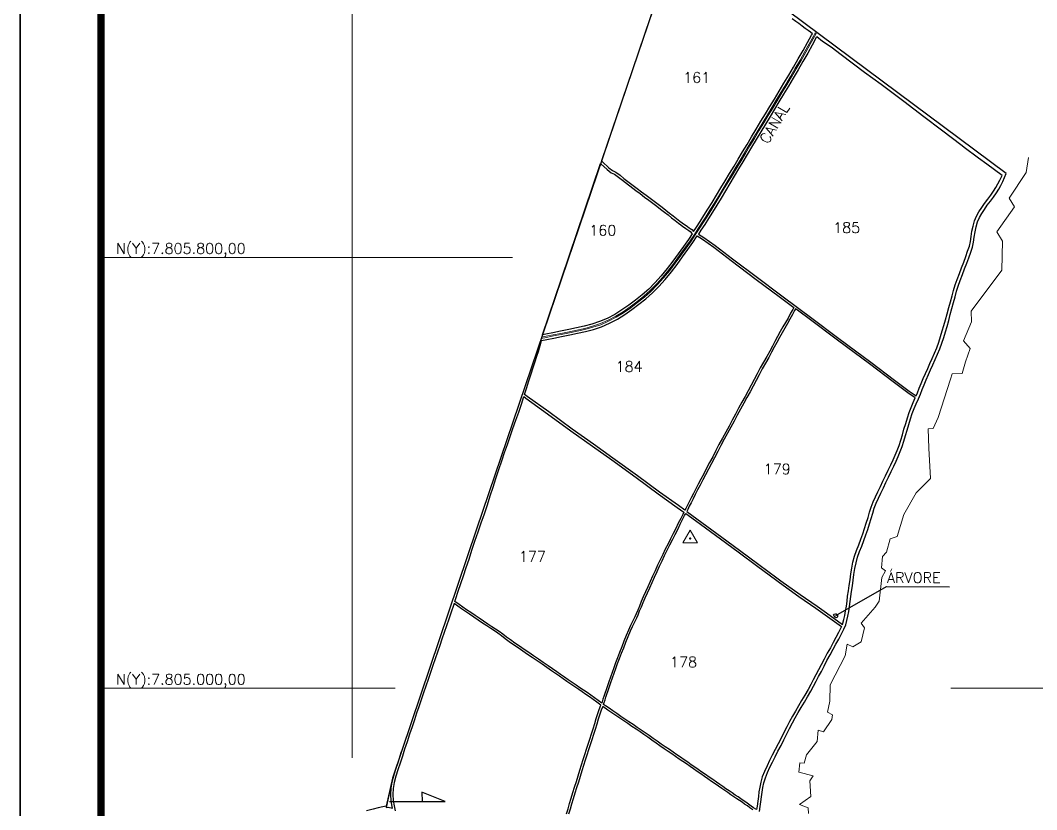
# Model space of a CAD drawing. Extents: x 740985 to 744135, y 7802645 to 7807100.
# Drawn here: x 740985 to 742870, y 7804775 to 7806241 of the extents above; entities that cross this region are included whole.
import ezdxf
from ezdxf.enums import TextEntityAlignment as Align

# ---------------------------------------------------------------- set-up
doc = ezdxf.new("R2010")
doc.units = 0
doc.linetypes.add('LIN0', pattern=[0])
for name, color, linetype in [('0114001248', 1, 'Continuous'), ('CANAL', 7, 'Continuous'), ('COORDENADAS', 7, 'Continuous'), ('Margem', 5, 'Continuous'), ('MATO', 3, 'Continuous'), ('TXT_DIVERSOS', 7, 'Continuous')]:
    doc.layers.add(name, color=color, linetype=linetype)
for name, color, linetype, lineweight in [('0114001248160', 5, 'Continuous', 25), ('0114001248161', 5, 'Continuous', 25), ('0114001248175', 5, 'Continuous', 25), ('0114001248176', 5, 'Continuous', 25), ('0114001248177', 5, 'Continuous', 25), ('0114001248178', 5, 'Continuous', 25), ('0114001248179', 5, 'Continuous', 25), ('0114001248184', 5, 'Continuous', 25), ('0114001248185', 5, 'Continuous', 25), ('CURSOS_DAGUA', 174, 'Continuous', 13), ('MALHA', 8, 'Continuous', 9), ('TXT_NUM_TALHAO', 255, 'Continuous', 25)]:
    doc.layers.add(name, color=color, linetype=linetype, lineweight=lineweight)
doc.styles.add('Simplex', font='simplex.shx')

msp = doc.modelspace()

# ---------------------------------------------------------------- linework, layer by layer
at = {"layer": '0114001248', "linetype": 'ByBlock'}
msp.add_lwpolyline([(742355.9, 7804771), (742357.4, 7804780.3), (742358.6, 7804789.5), (742360, 7804798.4), (742361, 7804807), (742362.3, 7804815.7), (742364.2, 7804824.5), (742366.9, 7804833.7), (742370.7, 7804843.4), (742375.4, 7804853.3), (742380.1, 7804863), (742385, 7804873), (742390.3, 7804883.3), (742396, 7804893.8), (742401.5, 7804904.5), (742406.8, 7804915.2), (742412, 7804925.6), (742417.2, 7804935.8), (742422.5, 7804945.4), (742427.8, 7804954.8), (742433.4, 7804964.4), (742439.3, 7804974.3), (742445.4, 7804984.5), (742451.3, 7804994.5), (742456.5, 7805004), (742461.2, 7805013.1), (742465.8, 7805022.1), (742470.9, 7805031.3), (742476, 7805041.2), (742481.3, 7805051.6), (742487, 7805062.1), (742492.7, 7805072.5), (742498, 7805082.3), (742503, 7805091.5), (742508.1, 7805100.9), (742512.4, 7805109.8), (742516, 7805118.1), (742518.2, 7805126.1), (742520.2, 7805134.2), (742521.6, 7805142.7), (742523.1, 7805151.7), (742524.5, 7805161), (742525.5, 7805170.5), (742526.9, 7805180.1), (742528.4, 7805190.3), (742529.9, 7805200.8), (742531.3, 7805211.6), (742533, 7805222.3), (742535.2, 7805232.9), (742538.2, 7805243.4), (742541.8, 7805253.8), (742545.7, 7805264.2), (742549.7, 7805274.6), (742553.5, 7805284.8), (742556.8, 7805295), (742559.9, 7805305.2), (742563.1, 7805315.3), (742566.1, 7805325.1), (742569.1, 7805334.6), (742572.7, 7805343.8), (742576.8, 7805353), (742581.3, 7805362.5), (742585.9, 7805372.2), (742590.6, 7805382.2), (742595.4, 7805392.3), (742600.2, 7805402.4), (742605.2, 7805412.3), (742609.7, 7805421.9), (742613.6, 7805430.7), (742617.2, 7805439.6), (742620.7, 7805449), (742623.9, 7805459), (742626.9, 7805469.2), (742629.9, 7805479.4), (742633.1, 7805489.9), (742636.3, 7805500.3), (742639.5, 7805510.2), (742643.1, 7805519.5), (742646.9, 7805528.6), (742650.8, 7805537.5), (742654.6, 7805546.4), (742658.1, 7805555), (742661.6, 7805563.8), (742665.4, 7805573), (742669.6, 7805582.5), (742673.5, 7805591.7), (742677.8, 7805600.9), (742682.1, 7805610.4), (742686.3, 7805620.3), (742690.4, 7805630.4), (742694.3, 7805640.9), (742697.8, 7805651.4), (742701, 7805661.8), (742704, 7805672.2), (742707.1, 7805683.1), (742710, 7805694.2), (742713.2, 7805705.3), (742716.3, 7805716.4), (742719.1, 7805727.2), (742721.5, 7805737.3), (742724.6, 7805747.1), (742728.7, 7805757.4), (742732.6, 7805768.2), (742736.6, 7805779), (742740.6, 7805789.5), (742744.4, 7805799.7), (742748, 7805809.7), (742751.3, 7805819.3), (742753.3, 7805828.7), (742754.6, 7805838.1), (742756.1, 7805847.5), (742758.3, 7805857), (742760.8, 7805866.1), (742764.3, 7805874.1), (742768.5, 7805881.9), (742773.3, 7805889.5), (742778.6, 7805897), (742784.4, 7805904.5), (742790.2, 7805912.1), (742795.6, 7805919.9), (742799.9, 7805927.2), (742803.8, 7805934), (742807.4, 7805941.2), (742813.8, 7805955.9), (742208.2, 7806407.7), (741988.4, 7805760.2), (741831.2, 7805295.3), (741675.3, 7804833.1), (741663.5, 7804781.4), (741657.2, 7804780.2), (741648.3, 7804778.1), (741639.5, 7804775.8), (741627.1, 7804772.6)], dxfattribs=at)
at = {"layer": '0114001248160', "linetype": 'ByBlock'}
msp.add_lwpolyline([(742061.3, 7805974.9), (742061.9, 7805974.3), (742073.5, 7805963.2), (742080.8, 7805957.5), (742087.2, 7805954.8), (742094.5, 7805949.4), (742101.9, 7805943.5), (742126.5, 7805924.6), (742134.4, 7805918.7), (742142.9, 7805912.4), (742150.7, 7805906.4), (742158, 7805900.8), (742165.3, 7805895.2), (742172.6, 7805889.8), (742179.6, 7805884.3), (742186.5, 7805879), (742193, 7805873.8), (742199.5, 7805868.7), (742205.5, 7805864.1), (742210.1, 7805860.9), (742214.1, 7805857.8), (742217.2, 7805855.6), (742219.6, 7805854.2), (742221.1, 7805852.9), (742223, 7805851.3), (742224.9, 7805850.3), (742227.3, 7805848.6), (742231.2, 7805844.2), (742224.1, 7805833.6), (742214.9, 7805820.7), (742205.1, 7805807.1), (742195, 7805793.2), (742184.7, 7805779.5), (742173.4, 7805766.1), (742162, 7805753.3), (742150.6, 7805741.5), (742138.6, 7805731), (742126.1, 7805721.1), (742113.6, 7805711.5), (742100.8, 7805702.7), (742087.4, 7805694.4), (742073.5, 7805687), (742059.3, 7805680.9), (742044.9, 7805676.1), (742030.8, 7805672.3), (742016.4, 7805669.2), (742002.1, 7805666.1), (741986.9, 7805663), (741972.4, 7805660.2), (741959.4, 7805657.6), (741953.3, 7805656.4), (741988.4, 7805760.2)], close=True, dxfattribs=at)
at = {"layer": '0114001248161', "linetype": 'ByBlock'}
msp.add_lwpolyline([(742206.2, 7806401.6), (742062.8, 7805979.5), (742064.9, 7805977.6), (742076.4, 7805966.6), (742083.1, 7805961.4), (742089.4, 7805958.8), (742097.3, 7805952.9), (742104.6, 7805947), (742129.2, 7805928.2), (742137.1, 7805922.3), (742145.7, 7805916), (742153.5, 7805910), (742160.8, 7805904.4), (742168.1, 7805898.8), (742175.4, 7805893.3), (742182.3, 7805887.9), (742189.2, 7805882.6), (742195.8, 7805877.3), (742202.3, 7805872.3), (742208.2, 7805867.7), (742212.8, 7805864.5), (742216.8, 7805861.4), (742219.7, 7805859.4), (742222.2, 7805857.9), (742225.5, 7805855), (742227.2, 7805854.2), (742230.4, 7805851.9), (742233.8, 7805848.1), (742239.1, 7805856.3), (742246, 7805866.8), (742253, 7805877.9), (742260.4, 7805889.8), (742268.2, 7805902.5), (742276.3, 7805915.7), (742284.4, 7805929.2), (742292.5, 7805942.7), (742300.6, 7805956.2), (742308.8, 7805969.8), (742316.7, 7805982.8), (742324.7, 7805996.2), (742332.9, 7806010.2), (742341.5, 7806024.4), (742350, 7806038.6), (742358.7, 7806053.1), (742367.2, 7806067.1), (742375.4, 7806080.6), (742383.6, 7806094.3), (742392.4, 7806108.7), (742401.4, 7806123.6), (742410.3, 7806138.4), (742419.1, 7806153.4), (742428, 7806168.8), (742436.8, 7806184.2), (742444.9, 7806199.1), (742452.7, 7806213.1), (742454.1, 7806215.7), (742450.7, 7806218.2), (742446.1, 7806221.9), (742440.8, 7806225.6), (742435, 7806229.8), (742429.3, 7806234.4), (742423.3, 7806238.5), (742416.8, 7806243.5)], dxfattribs=at)
at = {"layer": '0114001248175', "color": 5, "linetype": 'ByBlock'}
msp.add_lwpolyline([(741997.9, 7804767.2), (742000.8, 7804776.5), (742003.7, 7804786.1), (742006.6, 7804796), (742009.7, 7804806.3), (742012.9, 7804816.7), (742016.2, 7804827.1), (742019.3, 7804837.5), (742022.6, 7804847.8), (742025.7, 7804857.8), (742028.8, 7804867.6), (742032, 7804877.3), (742035.2, 7804886.9), (742038.3, 7804896.3), (742041.3, 7804905.7), (742044.3, 7804915.3), (742047.3, 7804924.9), (742050.3, 7804934.5), (742053.1, 7804944.1), (742056, 7804953), (742058.6, 7804960.6), (742061.7, 7804968.6), (742054.2, 7804974.1), (742047.3, 7804979.1), (742040.5, 7804984.1), (742033.9, 7804988.8), (742027.3, 7804993.3), (742020.7, 7804997.9), (742013.5, 7805002.7), (742006.1, 7805007.6), (741998.7, 7805012.5), (741991.8, 7805017.4), (741984.8, 7805022.3), (741977.5, 7805027.5), (741969.9, 7805032.7), (741961.6, 7805038.4), (741952.7, 7805044.6), (741943.6, 7805050.8), (741934.5, 7805057.1), (741925.6, 7805063.1), (741916.8, 7805069.1), (741908.2, 7805074.9), (741899.9, 7805080.8), (741891.8, 7805086.6), (741884.3, 7805092), (741877.2, 7805097.3), (741870.7, 7805102.2), (741864.3, 7805106.7), (741857.5, 7805111), (741849.9, 7805115.8), (741841.9, 7805121.2), (741833.9, 7805126.7), (741826, 7805132.1), (741818.1, 7805137.5), (741810.4, 7805142.7), (741803.1, 7805147.7), (741796.3, 7805152.4), (741789.3, 7805157.3), (741788.2, 7805153.9), (741784, 7805141.3), (741779.8, 7805128.7), (741775.4, 7805116.3), (741771.1, 7805103.8), (741766.9, 7805091.5), (741762.8, 7805079.3), (741758.7, 7805067.3), (741754.4, 7805054.8), (741750, 7805042.2), (741745.5, 7805029.5), (741741.1, 7805016.6), (741736.8, 7805004.2), (741732.5, 7804991.6), (741728, 7804978.5), (741723.7, 7804965.7), (741719.8, 7804953.7), (741715.6, 7804941.4), (741711.3, 7804928.4), (741706.7, 7804914.8), (741702, 7804900.8), (741697.6, 7804887.1), (741693.5, 7804874.1), (741689.4, 7804861.3), (741685.2, 7804848.8), (741681.4, 7804836.6), (741678.3, 7804825.3), (741676.5, 7804814.1), (741675.9, 7804802.7), (741676.6, 7804791.7), (741678.3, 7804781.6), (741680.3, 7804772.7)], dxfattribs=at)
msp.add_lwpolyline([(741674.4, 7804826.1), (741677.5, 7804837.7), (741681.4, 7804850), (741685.6, 7804862.5), (741692, 7804882.6), (741675.3, 7804833.1), (741663.4, 7804778.6), (741667, 7804779), (741675.2, 7804777.5), (741674.4, 7804780.8), (741672.6, 7804791.3), (741671.9, 7804802.7), (741672.5, 7804814.5)], close=True, dxfattribs=at)
at = {"layer": '0114001248176', "color": 5, "linetype": 'ByBlock'}
msp.add_lwpolyline([(742344, 7804774.1), (742338.2, 7804778.2), (742333.5, 7804781.7), (742328.5, 7804785.1), (742323.6, 7804788.4), (742319, 7804791.6), (742314, 7804794.9), (742308.5, 7804798.5), (742303, 7804802.4), (742297.3, 7804806.3), (742291.6, 7804810.2), (742285.9, 7804814.1), (742279.9, 7804818.2), (742273.7, 7804822.6), (742267.1, 7804827.1), (742260.4, 7804831.7), (742253.8, 7804836.4), (742247, 7804841), (742240.1, 7804845.8), (742233.6, 7804850.4), (742227.2, 7804854.9), (742220.6, 7804859.5), (742214.1, 7804864.1), (742207.3, 7804868.6), (742200.3, 7804873.4), (742193.4, 7804878.1), (742186.6, 7804882.9), (742179.1, 7804887.9), (742171.4, 7804893.2), (742164.1, 7804898.3), (742156.5, 7804903.6), (742148.9, 7804909), (742141.6, 7804914.2), (742134.5, 7804919.2), (742127.1, 7804924.2), (742119.3, 7804929.4), (742111.5, 7804934.7), (742104.1, 7804939.7), (742096.7, 7804944.6), (742089.2, 7804949.7), (742081.8, 7804954.7), (742074.7, 7804959.6), (742065.1, 7804966.2), (742064.7, 7804965.1), (742062.4, 7804959.2), (742059.7, 7804951.7), (742056.9, 7804942.9), (742054.1, 7804933.4), (742051.2, 7804923.7), (742048.1, 7804914.1), (742045.1, 7804904.6), (742042.1, 7804895.1), (742039, 7804885.6), (742035.8, 7804876.1), (742032.6, 7804866.4), (742029.5, 7804856.6), (742026.4, 7804846.6), (742023.2, 7804836.3), (742020, 7804825.9), (742016.7, 7804815.5), (742013.5, 7804805.1), (742010.5, 7804794.9), (742007.5, 7804785), (742004.6, 7804775.4), (742001.7, 7804766)], dxfattribs=at)
at = {"layer": '0114001248177', "color": 5, "linetype": 'ByBlock'}
msp.add_lwpolyline([(741859.6, 7805114.4), (741852.1, 7805119.2), (741844.1, 7805124.5), (741836.2, 7805130), (741828.2, 7805135.4), (741820.4, 7805140.8), (741812.7, 7805146), (741805.4, 7805151), (741798.6, 7805155.7), (741792.5, 7805159.9), (741790.6, 7805161.3), (741792.5, 7805167), (741797.1, 7805180.7), (741802, 7805194.9), (741807, 7805209.2), (741812, 7805224.2), (741817.2, 7805240), (741822.5, 7805256.3), (741828, 7805273.2), (741833.8, 7805290.4), (741839.7, 7805307.3), (741845.5, 7805324.2), (741851.2, 7805341), (741856.6, 7805357.3), (741861.8, 7805373.4), (741867, 7805389.7), (741872.3, 7805406.2), (741877.8, 7805422.5), (741883.1, 7805438.1), (741888.2, 7805452.9), (741893.3, 7805467.7), (741898.5, 7805482.6), (741903.9, 7805497.9), (741909.2, 7805513), (741914.2, 7805527.7), (741918.8, 7805541.8), (741922.7, 7805539), (741962.6, 7805510), (742006.2, 7805478.2), (742045.9, 7805450), (742081.9, 7805424.3), (742127.3, 7805391.7), (742168.3, 7805361.1), (742203.3, 7805336.1), (742215.9, 7805327), (742213.7, 7805322.6), (742209.8, 7805315.3), (742205.4, 7805306.5), (742200.7, 7805297), (742195.8, 7805287.3), (742191, 7805277.7), (742186.3, 7805268.1), (742181.2, 7805258.4), (742176.4, 7805248.6), (742171.5, 7805238.6), (742166.8, 7805228.5), (742162.2, 7805218.4), (742157.7, 7805208.3), (742153.3, 7805198.3), (742148.9, 7805188.4), (742144.5, 7805178.9), (742140.4, 7805169.8), (742136.5, 7805161), (742133.2, 7805152.8), (742130, 7805145.1), (742127.2, 7805138.3), (742124.7, 7805132.6), (742122.5, 7805127.9), (742120, 7805123.1), (742116.9, 7805116.8), (742113.1, 7805108.3), (742108.9, 7805098), (742104.6, 7805087.3), (742100.4, 7805076.8), (742096.3, 7805066.7), (742092.4, 7805056.9), (742088.9, 7805047.3), (742085.7, 7805038.1), (742082.5, 7805029.2), (742079.6, 7805020.6), (742076.7, 7805012.3), (742073.9, 7805004.5), (742071.4, 7804997.2), (742069.1, 7804990.6), (742067.2, 7804984.7), (742065.6, 7804979.6), (742064.2, 7804975.1), (742063.2, 7804972.4), (742056.5, 7804977.3), (742049.7, 7804982.4), (742042.9, 7804987.3), (742036.2, 7804992.1), (742029.6, 7804996.6), (742022.9, 7805001.2), (742015.7, 7805006), (742008.3, 7805011), (742001, 7805015.8), (741994.1, 7805020.7), (741987.1, 7805025.6), (741979.8, 7805030.7), (741972.2, 7805036), (741963.9, 7805041.7), (741954.9, 7805047.9), (741945.8, 7805054.1), (741936.8, 7805060.4), (741927.8, 7805066.4), (741919.1, 7805072.4), (741910.5, 7805078.2), (741902.2, 7805084.1), (741894.2, 7805089.8), (741886.6, 7805095.3), (741879.6, 7805100.5), (741873, 7805105.4), (741866.5, 7805110)], close=True, dxfattribs=at)
at = {"layer": '0114001248178', "color": 5, "linetype": 'ByBlock'}
msp.add_lwpolyline([(742066.6, 7804970.1), (742068, 7804973.8), (742069.4, 7804978.4), (742071.1, 7804983.5), (742072.9, 7804989.3), (742075.2, 7804995.9), (742077.7, 7805003.2), (742080.5, 7805011), (742083.3, 7805019.3), (742086.3, 7805027.9), (742089.4, 7805036.7), (742092.7, 7805045.9), (742096.1, 7805055.4), (742100, 7805065.2), (742104.1, 7805075.3), (742108.3, 7805085.8), (742112.6, 7805096.5), (742116.8, 7805106.7), (742120.5, 7805115.1), (742123.5, 7805121.3), (742126.1, 7805126.1), (742128.4, 7805130.9), (742130.9, 7805136.7), (742133.7, 7805143.6), (742136.9, 7805151.2), (742140.2, 7805159.4), (742144.1, 7805168.1), (742148.2, 7805177.2), (742152.5, 7805186.8), (742156.9, 7805196.6), (742161.3, 7805206.7), (742165.9, 7805216.8), (742170.5, 7805226.9), (742175.2, 7805236.9), (742180, 7805246.8), (742184.8, 7805256.5), (742189.8, 7805266.3), (742194.5, 7805275.9), (742199.3, 7805285.5), (742204.3, 7805295.2), (742209, 7805304.7), (742213.4, 7805313.5), (742217.2, 7805320.8), (742219.2, 7805324.6), (742237.2, 7805311.5), (742284, 7805277.5), (742316.7, 7805253.2), (742352.7, 7805226.5), (742385.8, 7805202.1), (742393.4, 7805196.4), (742429.2, 7805170.7), (742460.6, 7805149.1), (742478.1, 7805136.7), (742508.2, 7805115.1), (742507, 7805112.3), (742502.8, 7805103.7), (742497.7, 7805094.4), (742492.7, 7805085.2), (742487.5, 7805075.4), (742481.7, 7805065), (742475.9, 7805054.4), (742470.7, 7805043.9), (742465.6, 7805034.1), (742460.5, 7805024.9), (742455.9, 7805015.9), (742451.2, 7805006.9), (742446.1, 7804997.5), (742440.3, 7804987.5), (742434.2, 7804977.4), (742428.3, 7804967.5), (742422.6, 7804957.8), (742417.3, 7804948.3), (742411.9, 7804938.6), (742406.6, 7804928.3), (742401.4, 7804917.8), (742396.2, 7804907.2), (742390.7, 7804896.6), (742385, 7804886.1), (742379.7, 7804875.7), (742374.7, 7804865.7), (742370, 7804855.9), (742365.2, 7804845.8), (742361.2, 7804835.7), (742358.3, 7804826), (742356.4, 7804816.7), (742355, 7804807.8), (742354, 7804799.2), (742352.7, 7804790.3), (742351.5, 7804781.2), (742350.4, 7804774.8), (742349.1, 7804775.6), (742345, 7804778.3), (742340.6, 7804781.4), (742335.8, 7804784.9), (742330.8, 7804788.4), (742325.8, 7804791.7), (742321.2, 7804794.9), (742316.2, 7804798.2), (742310.8, 7804801.8), (742305.3, 7804805.7), (742299.5, 7804809.6), (742293.9, 7804813.5), (742288.2, 7804817.4), (742282.2, 7804821.5), (742276, 7804825.8), (742269.4, 7804830.4), (742262.7, 7804835), (742256.1, 7804839.7), (742249.2, 7804844.3), (742242.4, 7804849), (742236, 7804853.7), (742229.5, 7804858.2), (742222.9, 7804862.8), (742216.4, 7804867.4), (742209.5, 7804872), (742202.6, 7804876.7), (742195.7, 7804881.4), (742188.9, 7804886.2), (742181.3, 7804891.2), (742173.7, 7804896.5), (742166.4, 7804901.6), (742158.8, 7804906.9), (742151.2, 7804912.3), (742143.9, 7804917.4), (742136.8, 7804922.5), (742129.3, 7804927.5), (742121.5, 7804932.7), (742113.8, 7804938), (742106.3, 7804943), (742098.9, 7804947.9), (742091.5, 7804953), (742084.1, 7804958), (742076.9, 7804962.9), (742070.1, 7804967.6)], close=True, dxfattribs=at)
at = {"layer": '0114001248179', "color": 5, "linetype": 'ByBlock'}
msp.add_lwpolyline([(742641.4, 7805531), (742645, 7805539.3), (742631.3, 7805548.6), (742604, 7805569.3), (742560.1, 7805602.3), (742517.8, 7805633.9), (742498.3, 7805648.5), (742450.7, 7805684), (742426.4, 7805702.3), (742422.9, 7805704.9), (742421.2, 7805701.7), (742417.3, 7805694.5), (742412.5, 7805685.7), (742407.8, 7805677.3), (742403.1, 7805669.1), (742398.1, 7805660.4), (742393, 7805651.3), (742388.2, 7805642.2), (742383.4, 7805633.3), (742378.5, 7805624.3), (742373.1, 7805614.4), (742367.2, 7805603.9), (742361.1, 7805593.1), (742355.2, 7805582.2), (742349.6, 7805571.6), (742344.1, 7805561.2), (742338.5, 7805550.7), (742332.7, 7805540.1), (742326.7, 7805529.3), (742320.8, 7805518.2), (742314.9, 7805507.1), (742309, 7805496.1), (742303, 7805485.2), (742296.8, 7805474), (742290.6, 7805462.6), (742284.5, 7805451), (742278.6, 7805439.6), (742272.7, 7805428.3), (742266.9, 7805417.3), (742261.4, 7805406.8), (742256.1, 7805396.6), (742250.9, 7805386.9), (742245.9, 7805377.4), (742241.3, 7805368.4), (742236.9, 7805360), (742232.8, 7805352.1), (742229.1, 7805344.7), (742225.8, 7805338.1), (742222.9, 7805332.2), (742221, 7805328.2), (742239.5, 7805314.8), (742286.4, 7805280.7), (742319, 7805256.4), (742355, 7805229.7), (742388.2, 7805205.3), (742395.8, 7805199.6), (742431.5, 7805174), (742462.9, 7805152.3), (742480.5, 7805140), (742510, 7805118.8), (742512.4, 7805127.6), (742514.3, 7805135.4), (742515.7, 7805143.7), (742517.2, 7805152.6), (742518.5, 7805161.8), (742519.6, 7805171.2), (742521, 7805181), (742522.5, 7805191.1), (742524, 7805201.6), (742525.4, 7805212.4), (742527.1, 7805223.4), (742529.4, 7805234.4), (742532.5, 7805245.2), (742536.1, 7805255.8), (742540.1, 7805266.3), (742544.1, 7805276.7), (742547.8, 7805286.8), (742551, 7805296.8), (742554.2, 7805307), (742557.4, 7805317.1), (742560.4, 7805326.9), (742563.5, 7805336.6), (742567.1, 7805346.1), (742571.4, 7805355.5), (742575.9, 7805365), (742580.5, 7805374.7), (742585.1, 7805384.7), (742590, 7805394.9), (742594.8, 7805405), (742599.8, 7805415), (742604.3, 7805424.4), (742608, 7805433.1), (742611.6, 7805441.8), (742615, 7805451), (742618.2, 7805460.8), (742621.2, 7805470.9), (742624.1, 7805481.1), (742627.3, 7805491.7), (742630.6, 7805502.2), (742633.9, 7805512.2), (742637.5, 7805521.7)], close=True, dxfattribs=at)
at = {"layer": '0114001248184', "color": 5, "linetype": 'ByBlock'}
msp.add_lwpolyline([(742084.2, 7805427.6), (742048.2, 7805453.3), (742008.6, 7805481.5), (741964.9, 7805513.2), (741925, 7805542.2), (741920, 7805545.8), (741923.6, 7805556.8), (741928.3, 7805570.8), (741932.5, 7805583.8), (741936.3, 7805595.9), (741939.8, 7805606.9), (741943.1, 7805616.7), (741945.9, 7805625.4), (741947.9, 7805632.1), (741949.3, 7805636.9), (741951.3, 7805645.8), (741961.3, 7805647.8), (741974.3, 7805650.4), (741988.8, 7805653.2), (742004.1, 7805656.3), (742018.6, 7805659.4), (742033.1, 7805662.6), (742047.8, 7805666.5), (742062.9, 7805671.6), (742077.9, 7805678), (742092.4, 7805685.8), (742106.2, 7805694.3), (742119.4, 7805703.4), (742132.3, 7805713.2), (742145.1, 7805723.4), (742157.5, 7805734.3), (742169.3, 7805746.5), (742180.9, 7805759.5), (742192.5, 7805773.2), (742203, 7805787.3), (742213.2, 7805801.2), (742223, 7805814.9), (742232.3, 7805827.9), (742240.6, 7805840.1), (742250.5, 7805833.8), (742271.4, 7805819.1), (742303.6, 7805794.6), (742350, 7805759.5), (742392.7, 7805727.4), (742419.7, 7805707.3), (742417.7, 7805703.6), (742413.8, 7805696.4), (742409, 7805687.6), (742404.3, 7805679.3), (742399.6, 7805671.1), (742394.6, 7805662.4), (742389.5, 7805653.2), (742384.7, 7805644.1), (742379.9, 7805635.2), (742375, 7805626.2), (742369.6, 7805616.4), (742363.7, 7805605.8), (742357.6, 7805595), (742351.7, 7805584.1), (742346, 7805573.5), (742340.5, 7805563), (742335, 7805552.6), (742329.2, 7805542.1), (742323.2, 7805531.2), (742317.3, 7805520.1), (742311.4, 7805509), (742305.5, 7805498), (742299.5, 7805487.1), (742293.3, 7805475.9), (742287.1, 7805464.5), (742280.9, 7805452.9), (742275, 7805441.4), (742269.2, 7805430.1), (742263.4, 7805419.2), (742257.9, 7805408.6), (742252.5, 7805398.5), (742247.3, 7805388.7), (742242.4, 7805379.2), (742237.8, 7805370.3), (742233.4, 7805361.8), (742229.3, 7805353.9), (742225.5, 7805346.5), (742222.2, 7805339.9), (742219.3, 7805334), (742217.7, 7805330.6), (742205.7, 7805339.4), (742170.7, 7805364.4), (742129.7, 7805394.9)], close=True, dxfattribs=at)
at = {"layer": '0114001248185', "color": 5, "linetype": 'ByBlock'}
msp.add_lwpolyline([(742785.4, 7805915.6), (742790.5, 7805923.1), (742794.7, 7805930.2), (742798.5, 7805936.8), (742801.9, 7805943.7), (742806.1, 7805952.2), (742777.8, 7805973.3), (742762.7, 7805984.6), (742735.9, 7806004.5), (742732.3, 7806007.3), (742693.6, 7806036.6), (742661.1, 7806061.3), (742624, 7806089.7), (742581.8, 7806121.2), (742550.9, 7806143.9), (742507.5, 7806176.5), (742488.9, 7806190.6), (742473.1, 7806201.3), (742462.3, 7806209.7), (742461.5, 7806208.3), (742453.7, 7806194.3), (742445.6, 7806179.3), (742436.7, 7806163.8), (742427.7, 7806148.4), (742418.8, 7806133.3), (742409.9, 7806118.5), (742400.9, 7806103.6), (742392.2, 7806089.1), (742383.9, 7806075.4), (742375.7, 7806061.9), (742367.3, 7806047.9), (742358.5, 7806033.4), (742350, 7806019.3), (742341.5, 7806005.1), (742333.3, 7805991.1), (742325.2, 7805977.7), (742317.3, 7805964.6), (742309.1, 7805951.1), (742301.1, 7805937.6), (742292.9, 7805924.1), (742284.8, 7805910.5), (742276.8, 7805897.3), (742268.9, 7805884.5), (742261.5, 7805872.6), (742254.4, 7805861.4), (742247.5, 7805850.8), (742242.7, 7805843.5), (742252.7, 7805837.1), (742273.8, 7805822.3), (742306, 7805797.7), (742352.4, 7805762.7), (742395.1, 7805730.6), (742428.8, 7805705.5), (742453.1, 7805687.2), (742500.7, 7805651.7), (742520.2, 7805637.1), (742562.5, 7805605.5), (742606.4, 7805572.5), (742633.7, 7805551.8), (742646.6, 7805543), (742649.1, 7805548.7), (742652.5, 7805557.3), (742656.1, 7805566.1), (742659.9, 7805575.4), (742664.1, 7805584.9), (742668.1, 7805594.1), (742672.4, 7805603.4), (742676.6, 7805612.8), (742680.8, 7805622.6), (742684.8, 7805632.6), (742688.6, 7805642.9), (742692.1, 7805653.3), (742695.3, 7805663.6), (742698.3, 7805673.9), (742701.3, 7805684.6), (742704.2, 7805695.7), (742707.4, 7805706.9), (742710.5, 7805718), (742713.3, 7805728.7), (742715.8, 7805738.9), (742718.9, 7805749.1), (742723.1, 7805759.5), (742727, 7805770.3), (742731, 7805781.1), (742735, 7805791.6), (742738.8, 7805801.8), (742742.3, 7805811.7), (742745.5, 7805820.9), (742747.4, 7805829.7), (742748.6, 7805839), (742750.3, 7805848.7), (742752.4, 7805858.5), (742755.1, 7805868.1), (742758.9, 7805876.7), (742763.3, 7805885), (742768.4, 7805892.8), (742773.8, 7805900.5), (742779.6, 7805908.2)], close=True, dxfattribs=at)
at = {"layer": 'CANAL', "linetype": 'Continuous', "lineweight": 0}
msp.add_lwpolyline([(741951, 7805649.8), (741960.6, 7805651.7), (741973.6, 7805654.3), (741988, 7805657.1), (742003.3, 7805660.2), (742017.7, 7805663.3), (742032.2, 7805666.5), (742046.7, 7805670.4), (742061.5, 7805675.3), (742076.1, 7805681.6), (742090.4, 7805689.2), (742104, 7805697.6), (742117.1, 7805706.6), (742129.8, 7805716.3), (742142.5, 7805726.4), (742154.7, 7805737.2), (742166.4, 7805749.2), (742177.9, 7805762.1), (742189.4, 7805775.7), (742199.8, 7805789.7), (742210, 7805803.5), (742219.8, 7805817.2), (742229, 7805830.1), (742236.9, 7805841.9), (742244.1, 7805853), (742251, 7805863.6), (742258.1, 7805874.8), (742265.5, 7805886.6), (742273.4, 7805899.3), (742281.4, 7805912.6), (742289.5, 7805926.1), (742297.6, 7805939.6), (742305.7, 7805953.1), (742313.9, 7805966.7), (742321.8, 7805979.7), (742329.8, 7805993.2), (742338.1, 7806007.2), (742346.6, 7806021.3), (742355.1, 7806035.5), (742363.9, 7806050), (742372.3, 7806063.9), (742380.5, 7806077.5), (742388.8, 7806091.2), (742397.5, 7806105.6), (742406.5, 7806120.5), (742415.4, 7806135.4), (742424.3, 7806150.4), (742433.2, 7806165.8), (742442.1, 7806181.3), (742450.2, 7806196.2), (742458, 7806210.2), (742461.1, 7806216.1), (742459.5, 7806217.3), (742456.2, 7806211.2), (742448.4, 7806197.1), (742440.3, 7806182.3), (742431.5, 7806166.8), (742422.5, 7806151.4), (742413.7, 7806136.4), (742404.8, 7806121.5), (742395.8, 7806106.7), (742387.1, 7806092.2), (742378.8, 7806078.5), (742370.6, 7806065), (742362.1, 7806051), (742353.4, 7806036.5), (742344.9, 7806022.4), (742336.3, 7806008.2), (742328.1, 7805994.2), (742320.1, 7805980.7), (742312.2, 7805967.7), (742304, 7805954.1), (742295.9, 7805940.7), (742287.8, 7805927.2), (742279.7, 7805913.6), (742271.7, 7805900.4), (742263.8, 7805887.7), (742256.4, 7805875.8), (742249.3, 7805864.7), (742242.5, 7805854.1), (742235.3, 7805843), (742227.4, 7805831.3), (742218.2, 7805818.4), (742208.4, 7805804.7), (742198.2, 7805790.8), (742187.8, 7805777), (742176.4, 7805763.4), (742164.9, 7805750.6), (742153.3, 7805738.6), (742141.2, 7805728), (742128.6, 7805717.9), (742115.9, 7805708.2), (742102.9, 7805699.3), (742089.4, 7805691), (742075.3, 7805683.4), (742060.8, 7805677.2), (742046.1, 7805672.3), (742031.7, 7805668.5), (742017.3, 7805665.3), (742002.9, 7805662.2), (741987.6, 7805659.1), (741973.2, 7805656.3), (741960.2, 7805653.7), (741951.8, 7805652), (741951, 7805649.8)], close=True, dxfattribs=at)
at = {"layer": 'COORDENADAS', "color": 7, "lineweight": 9, "flags": 128}
msp.add_lwpolyline([(742213.8, 7805270.4), (742240.9, 7805270.4), (742227.4, 7805293.9)], close=True, dxfattribs=at)
at = {"layer": 'COORDENADAS', "color": 7, "lineweight": 9, "const_width": 2.12, "flags": 128}
msp.add_lwpolyline([(742226.3, 7805278.2, -1), (742228.4, 7805278.2, -1)], format="xyb", close=True, dxfattribs=at)
at = {"layer": 'CURSOS_DAGUA', "linetype": 'ByBlock'}
msp.add_lwpolyline([(742855.1, 7805985.7), (742850.8, 7805958), (742819.1, 7805910.4), (742829.1, 7805894.1), (742796.5, 7805847.6), (742807.2, 7805830.5), (742806, 7805776.8), (742748.6, 7805700.4), (742749.6, 7805680.8), (742734.6, 7805645.1), (742746.8, 7805631.3), (742738.2, 7805606), (742732.2, 7805584.4), (742713.7, 7805584), (742710.5, 7805574), (742687.6, 7805502.8), (742678.5, 7805482.3), (742668.8, 7805482.1), (742670.2, 7805445.8), (742673.2, 7805389.6), (742646.8, 7805363.1), (742623.8, 7805322.5), (742611.8, 7805281.8), (742598.4, 7805277.9), (742591.7, 7805252.8), (742584.4, 7805245), (742582.4, 7805223.5), (742589.6, 7805218.3), (742582.9, 7805205.9), (742577.8, 7805162.1), (742570.7, 7805150.6), (742544.6, 7805120.7), (742550.8, 7805112.5), (742544.7, 7805086.4), (742529.2, 7805076.8), (742518.5, 7805081.7), (742515.2, 7805060.2), (742486.9, 7805006.5), (742486.4, 7804976.1), (742482.4, 7804956), (742491.7, 7804950.6), (742490.1, 7804942.1), (742475.1, 7804919.3), (742465, 7804922.3), (742463, 7804901.2), (742443, 7804876.3), (742438.9, 7804861.2), (742431, 7804861.9), (742428.8, 7804844.1), (742455.8, 7804837.7), (742449.5, 7804828.4), (742451.1, 7804798.9), (742430, 7804784.1), (742446.4, 7804778.1), (742446.7, 7804767.8)], dxfattribs=at)
at = {"layer": 'MALHA'}
for p, q in [((741600, 7804871.2), (741600, 7806950.4)), ((741134.5, 7805800), (741897.6, 7805800)), ((741134.5, 7805000), (741680.3, 7805000)), ((742711, 7805000), (743984.5, 7805000))]:
    msp.add_line(p, q, dxfattribs=at)
at = {"layer": 'Margem', "color": 174, "linetype": 'LIN0'}
msp.add_line((740984.5, 7802645.4), (740984.5, 7807100.4), dxfattribs=at)
at = {"layer": 'Margem', "color": 174, "linetype": 'LIN0', "flags": 128}
msp.add_lwpolyline([(744134.5, 7802645.4), (744134.5, 7807100.4), (740984.5, 7807100.4), (740984.5, 7802645.4)], close=True, dxfattribs=at)
at = {"layer": 'Margem', "color": 174, "linetype": 'LIN0', "const_width": 13.6, "flags": 128}
msp.add_lwpolyline([(743984.5, 7803147), (743984.5, 7806950.4), (741134.5, 7806950.4), (741134.5, 7803147)], close=True, dxfattribs=at)
at = {"layer": 'MATO', "linetype": 'ByBlock'}
msp.add_lwpolyline([(742498.6, 7805138.1), (742499.6, 7805137.2), (742500.6, 7805136.3), (742500.9, 7805136.1), (742500.8, 7805134.2), (742500.8, 7805133), (742499.6, 7805131.4), (742497.5, 7805130.6), (742496.6, 7805131.8), (742495.6, 7805133.2), (742494.9, 7805134), (742494.2, 7805135.2), (742493.5, 7805136.3), (742494.4, 7805137.6), (742497.2, 7805138.6)], close=True, dxfattribs=at)
at = {"layer": 'TXT_DIVERSOS', "linetype": 'ByBlock'}
for points in [[(742497.8, 7805135.4), (742591.5, 7805189.2), (742708.9, 7805188.5)], [(741669.4, 7804789.6), (741772.7, 7804789.9), (741729.6, 7804807.4), (741730.1, 7804789.8)]]:
    msp.add_lwpolyline(points, dxfattribs=at)

# ---------------------------------------------------------------- texts
at = {"layer": 'MALHA', "linetype": 'Continuous', "style": 'Simplex'}
for s, p in [('N(Y):7.805.800,00', (741282.3, 7805816.8)), ('N(Y):7.805.000,00', (741282.3, 7805016.8))]:
    msp.add_text(s, height=19.5, dxfattribs=at).set_placement(p, align=Align.MIDDLE_CENTER)
at = {"layer": 'TXT_DIVERSOS', "linetype": 'Continuous', "insert": (742338.1, 7805990.6), "char_height": 19.5, "width": 135.751, "attachment_point": 1, "rotation": 59.4556, "style": 'Simplex'}
msp.add_mtext('{\\Fromans.SHX;\\W2.48386; }{\\Fromans.SHX;CANAL}', dxfattribs=at)
at = {"layer": 'TXT_DIVERSOS', "linetype": 'Continuous', "insert": (742592.6, 7805215.3), "char_height": 19.5, "width": 135.751, "attachment_point": 1, "style": 'Simplex'}
msp.add_mtext('{\\Fromans|c0;ÁRVORE}', dxfattribs=at)
at = {"layer": 'TXT_NUM_TALHAO', "linetype": 'Continuous', "char_height": 19.5, "width": 135.751, "attachment_point": 1, "style": 'Simplex'}
for s, insert in [('{\\Fromans.SHX;\\W5.53649; }{\\Fromans.SHX;161}', (742140.4, 7806144.2)), ('{\\Fromans|c0;185}', (742492.7, 7805865.1)), ('{\\Fromans|c0;160}', (742040.3, 7805860.3)), ('{\\Fromans|c0;184}', (742089.1, 7805607.4)), ('{\\Fromans|c0;179}', (742363.8, 7805417)), ('{\\Fromans|c0;177}', (741909.7, 7805254.5)), ('{\\Fromans|c0;178}', (742190, 7805058.5))]:
    msp.add_mtext(s, dxfattribs=dict(at, insert=insert))

doc.saveas('drawing.dxf')
